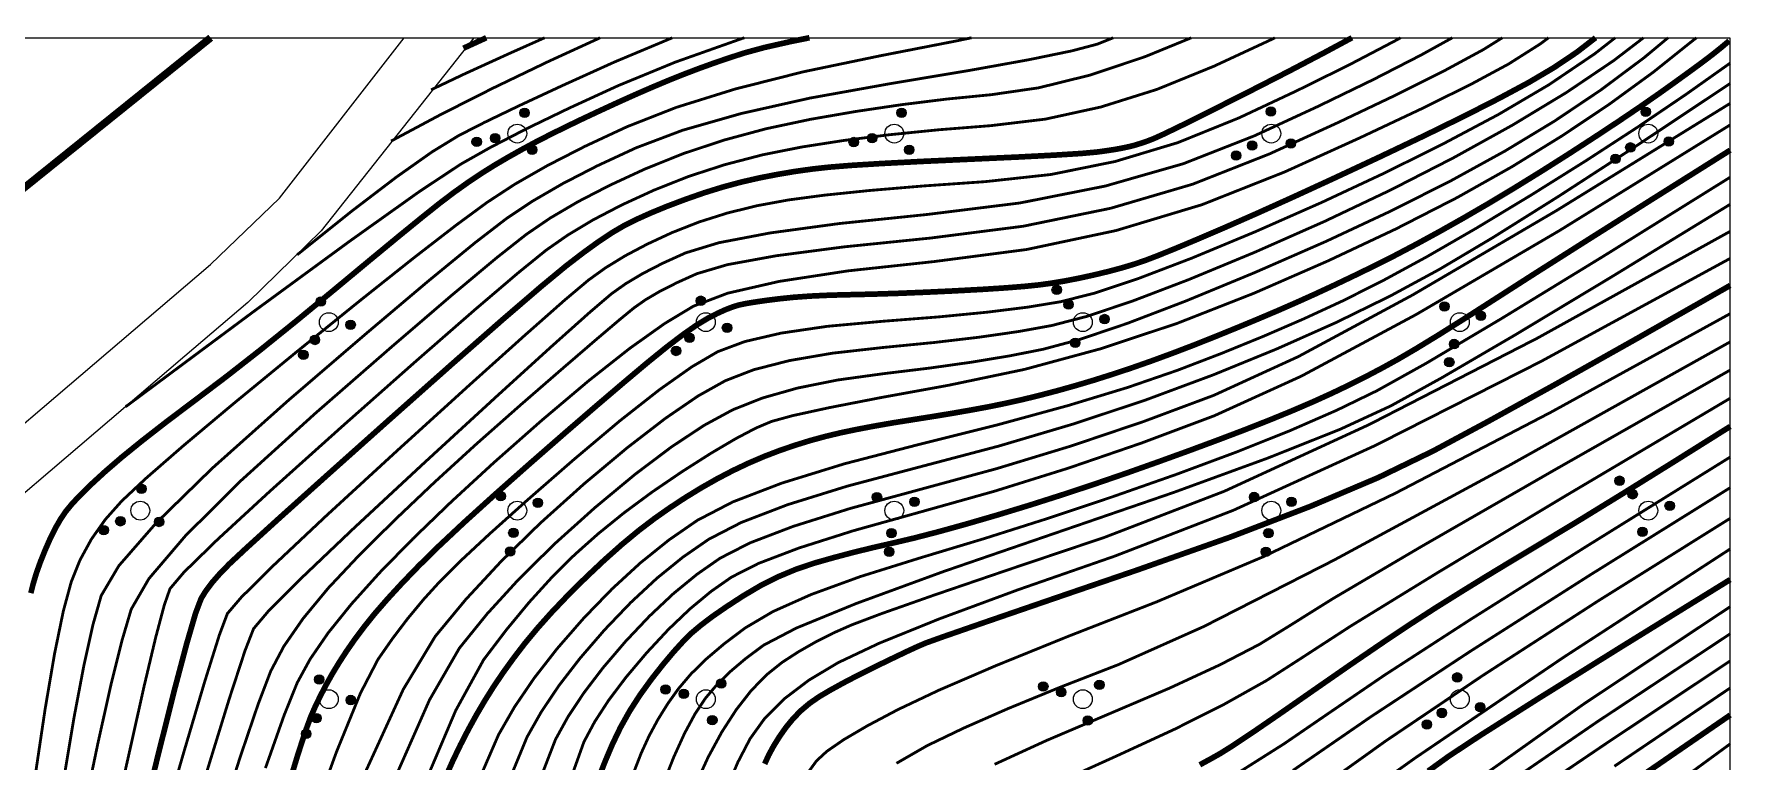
# Model space of a CAD drawing. Extents: x 396500 to 398250, y 1005980 to 1008200.
# Drawn here: x 398205.03 to 398250.1, y 1008180.82 to 1008200.1 of the extents above; entities that cross this region are included whole.
import ezdxf

# ---------------------------------------------------------------- set-up
doc = ezdxf.new("R2010")
doc.units = 0
doc.header["$LTSCALE"] = 0.5
doc.layers.get('0').update_dxf_attribs({"linetype": 'CONTINUOUS'})
doc.layers.add('ASSIST', color=7, linetype='CONTINUOUS', plot=False)
for name, color, linetype in [('DGX', 2, 'CONTINUOUS'), ('DLSS', 4, 'CONTINUOUS'), ('ZBTZ', 3, 'CONTINUOUS')]:
    doc.layers.add(name, color=color, linetype=linetype)
doc.layers.add('绘图层', color=6, linetype='CONTINUOUS', lineweight=5)
doc.linetypes.add('1161', pattern='A,0,[149,AAA.SHX,S=0.15,R=0,X=0,Y=0],-1.6', length=1.6)

# ---------------------------------------------------------------- blocks, each defined once
blk = doc.blocks.new('*U110')
at = {"linetype": 'Continuous'}
for points in [[(-0.25, 2.2), (-0.238, 2.123), (-0.238, 2.277)], [(-0.238, 2.277), (-0.202, 2.053), (-0.202, 2.347)], [(-0.202, 2.053), (-0.238, 2.277), (-0.238, 2.123)], [(-0.202, 2.347), (-0.147, 1.998), (-0.147, 2.402)], [(-0.147, 1.998), (-0.202, 2.347), (-0.202, 2.053)], [(-0.147, 2.402), (-0.077, 1.962), (-0.077, 2.438)], [(-0.077, 1.962), (-0.147, 2.402), (-0.147, 1.998)], [(-0.077, 2.438), (0, 1.95), (0, 2.45)], [(0, 1.95), (-0.077, 2.438), (-0.077, 1.962)], [(0, 2.45), (0.077, 1.962), (0.077, 2.438)], [(0.077, 1.962), (0, 2.45), (0, 1.95)], [(0.077, 2.438), (0.147, 1.998), (0.147, 2.402)], [(0.147, 1.998), (0.077, 2.438), (0.077, 1.962)], [(0.147, 2.402), (0.202, 2.053), (0.202, 2.347)], [(0.202, 2.053), (0.147, 2.402), (0.147, 1.998)], [(0.202, 2.347), (0.238, 2.123), (0.238, 2.277)], [(0.238, 2.123), (0.202, 2.347), (0.202, 2.053)], [(0.25, 2.2), (0.238, 2.277), (0.238, 2.123)]]:
    blk.add_solid(points, dxfattribs=at)
blk = doc.blocks.new('*U109')
at = {"linetype": 'Continuous'}
for points in [[(-0.25, 1.2), (-0.238, 1.123), (-0.238, 1.277)], [(-0.238, 1.277), (-0.202, 1.053), (-0.202, 1.347)], [(-0.202, 1.053), (-0.238, 1.277), (-0.238, 1.123)], [(-0.202, 1.347), (-0.147, 0.998), (-0.147, 1.402)], [(-0.147, 0.998), (-0.202, 1.347), (-0.202, 1.053)], [(-0.147, 1.402), (-0.077, 0.962), (-0.077, 1.438)], [(-0.077, 0.962), (-0.147, 1.402), (-0.147, 0.998)], [(-0.077, 1.438), (0, 0.95), (0, 1.45)], [(0, 0.95), (-0.077, 1.438), (-0.077, 0.962)], [(0, 1.45), (0.077, 0.962), (0.077, 1.438)], [(0.077, 0.962), (0, 1.45), (0, 0.95)], [(0.077, 1.438), (0.147, 0.998), (0.147, 1.402)], [(0.147, 0.998), (0.077, 1.438), (0.077, 0.962)], [(0.147, 1.402), (0.202, 1.053), (0.202, 1.347)], [(0.202, 1.053), (0.147, 1.402), (0.147, 0.998)], [(0.202, 1.347), (0.238, 1.123), (0.238, 1.277)], [(0.238, 1.123), (0.202, 1.347), (0.202, 1.053)], [(0.25, 1.2), (0.238, 1.277), (0.238, 1.123)]]:
    blk.add_solid(points, dxfattribs=at)
blk = doc.blocks.new('*U108')
at = {"linetype": 'Continuous'}
for points in [[(-1.25, -0.6), (-1.238, -0.677), (-1.238, -0.523)], [(-1.238, -0.523), (-1.202, -0.747), (-1.202, -0.453)], [(-1.202, -0.747), (-1.238, -0.523), (-1.238, -0.677)], [(-1.202, -0.453), (-1.147, -0.802), (-1.147, -0.398)], [(-1.147, -0.802), (-1.202, -0.453), (-1.202, -0.747)], [(-1.147, -0.398), (-1.077, -0.838), (-1.077, -0.362)], [(-1.077, -0.838), (-1.147, -0.398), (-1.147, -0.802)], [(-1.077, -0.362), (-1, -0.85), (-1, -0.35)], [(-1, -0.85), (-1.077, -0.362), (-1.077, -0.838)], [(-1, -0.35), (-0.923, -0.838), (-0.923, -0.362)], [(-0.923, -0.838), (-1, -0.35), (-1, -0.85)], [(-0.923, -0.362), (-0.853, -0.802), (-0.853, -0.398)], [(-0.853, -0.802), (-0.923, -0.362), (-0.923, -0.838)], [(-0.853, -0.398), (-0.798, -0.747), (-0.798, -0.453)], [(-0.798, -0.747), (-0.853, -0.398), (-0.853, -0.802)], [(-0.798, -0.453), (-0.762, -0.677), (-0.762, -0.523)], [(-0.762, -0.677), (-0.798, -0.453), (-0.798, -0.747)], [(-0.75, -0.6), (-0.762, -0.523), (-0.762, -0.677)]]:
    blk.add_solid(points, dxfattribs=at)
blk = doc.blocks.new('*U107')
at = {"linetype": 'Continuous'}
for points in [[(0.75, -0.6), (0.762, -0.677), (0.762, -0.523)], [(0.762, -0.523), (0.798, -0.747), (0.798, -0.453)], [(0.798, -0.747), (0.762, -0.523), (0.762, -0.677)], [(0.798, -0.453), (0.853, -0.802), (0.853, -0.398)], [(0.853, -0.802), (0.798, -0.453), (0.798, -0.747)], [(0.853, -0.398), (0.923, -0.838), (0.923, -0.362)], [(0.923, -0.838), (0.853, -0.398), (0.853, -0.802)], [(0.923, -0.362), (1, -0.85), (1, -0.35)], [(1, -0.85), (0.923, -0.362), (0.923, -0.838)], [(1, -0.35), (1.077, -0.838), (1.077, -0.362)], [(1.077, -0.838), (1, -0.35), (1, -0.85)], [(1.077, -0.362), (1.147, -0.802), (1.147, -0.398)], [(1.147, -0.802), (1.077, -0.362), (1.077, -0.838)], [(1.147, -0.398), (1.202, -0.747), (1.202, -0.453)], [(1.202, -0.747), (1.147, -0.398), (1.147, -0.802)], [(1.202, -0.453), (1.238, -0.677), (1.238, -0.523)], [(1.238, -0.677), (1.202, -0.453), (1.202, -0.747)], [(1.25, -0.6), (1.238, -0.523), (1.238, -0.677)]]:
    blk.add_solid(points, dxfattribs=at)
blk = doc.blocks.new('gc160')
for centre, radius in [((0, 2.2), 0.25), ((0, 1.2), 0.25), ((0, 0), 0.5), ((-1, -0.6), 0.25), ((1, -0.6), 0.25)]:
    blk.add_circle(centre, radius)
at = {"linetype": 'Continuous'}
for name in ['*U110', '*U109', '*U108', '*U107']:
    blk.add_blockref(name, (0, 0), dxfattribs=at)

msp = doc.modelspace()

# ---------------------------------------------------------------- linework, layer by layer
at = {"layer": 'ASSIST', "linetype": '1161', "flags": 128}
msp.add_lwpolyline([(398216.705, 1008200), (398212.651, 1008194.876), (398210.704, 1008192.98), (398209.04, 1008191.557), (398201.097, 1008184.784), (398196.587, 1008181.774), (398194.58, 1008180.802), (398187.978, 1008178.623), (398186.739, 1008177.766), (398185.526, 1008176.671), (398181.653, 1008171.569), (398180.152, 1008168.906), (398177.324, 1008166.139), (398171.417, 1008161.679), (398168.251, 1008159.176), (398160.484, 1008152.8), (398158.629, 1008151.278), (398156.078, 1008149.446), (398153.304, 1008147.532), (398151.027, 1008146.028), (398150.022, 1008145.363), (398148.582, 1008144.135), (398145.728, 1008141.519), (398144.449, 1008140.05), (398143.396, 1008138.776), (398141.09, 1008135.585), (398139.553, 1008132.764), (398138.57, 1008130.702), (398138.009, 1008129.245), (398137.855, 1008128.442), (398138.261, 1008126.37), (398139.118, 1008123.8), (398140.316, 1008122.571), (398141.629, 1008121.756), (398142.617, 1008121.535), (398144.433, 1008123.008), (398145.863, 1008118.405), (398146.667, 1008115.815), (398148.684, 1008109.323), (398148.059, 1008104.783), (398154.146, 1008101.865), (398156.766, 1008099.342), (398158.798, 1008097.643), (398160.232, 1008096.445), (398161.211, 1008095.627), (398162.435, 1008094.543), (398164.062, 1008093.083), (398172.744, 1008090.495), (398186.538, 1008086.219), (398189.009, 1008089.427), (398197.806, 1008091.264), (398207.339, 1008087.566), (398208.075, 1008081.941), (398214.2, 1008078.443), (398215.429, 1008076.239), (398216.871, 1008076.723), (398218.266, 1008077.861), (398219.14, 1008075.643), (398217.745, 1008074.505), (398216.629, 1008074.088), (398220.412, 1008067.307), (398222.536, 1008062.541), (398224.211, 1008058.784), (398226.599, 1008056.4), (398227.914, 1008055.087), (398228.297, 1008054.705), (398229.691, 1008053.313), (398230.39, 1008052.616), (398231.171, 1008051.836), (398236.561, 1008046.456), (398241.976, 1008042.394), (398244.633, 1008040.525), (398247.818, 1008038.295), (398249.935, 1008037.459), (398250, 1008039.876)], dxfattribs=at)
at = {"layer": 'DGX', "color": 3, "linetype": 'Continuous', "lineweight": -2, "const_width": 0.15, "flags": 128}
for points, elevation in [([(398204.951, 1008185.271), (398205.015, 1008185.527), (398205.099, 1008185.804), (398205.205, 1008186.102), (398205.333, 1008186.42), (398205.47, 1008186.73), (398205.607, 1008187.004), (398205.744, 1008187.241), (398205.88, 1008187.44), (398206.046, 1008187.642), (398206.275, 1008187.885), (398206.566, 1008188.169), (398206.919, 1008188.493), (398207.356, 1008188.87), (398207.9, 1008189.311), (398208.55, 1008189.817), (398209.307, 1008190.387), (398210.146, 1008191.022), (398211.042, 1008191.723), (398211.995, 1008192.491), (398213.006, 1008193.324), (398213.962, 1008194.118), (398214.749, 1008194.767), (398215.367, 1008195.27), (398215.817, 1008195.628), (398216.182, 1008195.904), (398216.545, 1008196.162), (398216.904, 1008196.403), (398217.262, 1008196.627), (398217.622, 1008196.838), (398217.991, 1008197.045), (398218.367, 1008197.247), (398218.75, 1008197.443), (398219.15, 1008197.64), (398219.575, 1008197.845), (398220.025, 1008198.056), (398220.499, 1008198.275), (398220.975, 1008198.489), (398221.43, 1008198.687), (398221.864, 1008198.869), (398222.276, 1008199.034), (398222.679, 1008199.187), (398223.083, 1008199.333), (398223.488, 1008199.471), (398223.895, 1008199.602), (398224.403, 1008199.74), (398225.113, 1008199.901), (398225.604, 1008200)], 30), ([(398239.995, 1008200), (398239.264, 1008199.607), (398238.298, 1008199.1), (398237.252, 1008198.565), (398236.28, 1008198.075), (398235.537, 1008197.704), (398235.023, 1008197.455), (398234.737, 1008197.325), (398234.567, 1008197.259), (398234.4, 1008197.202), (398234.237, 1008197.152), (398234.076, 1008197.111), (398233.903, 1008197.074), (398233.704, 1008197.038), (398233.479, 1008197.003), (398233.227, 1008196.969), (398232.818, 1008196.932), (398232.121, 1008196.888), (398231.137, 1008196.837), (398229.865, 1008196.779), (398228.569, 1008196.72), (398227.516, 1008196.665), (398226.704, 1008196.615), (398226.134, 1008196.569), (398225.681, 1008196.519), (398225.221, 1008196.455), (398224.754, 1008196.376), (398224.28, 1008196.284), (398223.799, 1008196.174), (398223.309, 1008196.042), (398222.811, 1008195.888), (398222.305, 1008195.711), (398221.821, 1008195.528), (398221.393, 1008195.352), (398221.019, 1008195.184), (398220.699, 1008195.024), (398220.383, 1008194.84), (398220.018, 1008194.598), (398219.604, 1008194.299), (398219.142, 1008193.944), (398218.485, 1008193.401), (398217.485, 1008192.542), (398216.143, 1008191.365), (398214.459, 1008189.871), (398212.802, 1008188.392), (398211.543, 1008187.262), (398210.681, 1008186.479), (398210.216, 1008186.045), (398209.97, 1008185.793), (398209.763, 1008185.557), (398209.596, 1008185.335), (398209.469, 1008185.13), (398209.319, 1008184.732), (398209.086, 1008183.933), (398208.768, 1008182.734), (398208.366, 1008181.135), (398207.953, 1008179.474)], 32.5), ([(398211.753, 1008180.067), (398212.024, 1008180.957), (398212.232, 1008181.6), (398212.377, 1008181.995), (398212.498, 1008182.269), (398212.634, 1008182.55), (398212.783, 1008182.838), (398212.947, 1008183.131), (398213.129, 1008183.431), (398213.33, 1008183.74), (398213.551, 1008184.056), (398213.793, 1008184.379), (398214.072, 1008184.726), (398214.406, 1008185.11), (398214.795, 1008185.533), (398215.24, 1008185.994), (398215.779, 1008186.523), (398216.449, 1008187.151), (398217.252, 1008187.878), (398218.186, 1008188.705), (398219.13, 1008189.529), (398219.963, 1008190.248), (398220.685, 1008190.863), (398221.294, 1008191.375), (398221.811, 1008191.794), (398222.255, 1008192.132), (398222.624, 1008192.39), (398222.92, 1008192.567), (398223.165, 1008192.692), (398223.383, 1008192.791), (398223.573, 1008192.864), (398223.735, 1008192.913), (398223.912, 1008192.95), (398224.146, 1008192.989), (398224.438, 1008193.032), (398224.787, 1008193.076), (398225.189, 1008193.118), (398225.641, 1008193.15), (398226.142, 1008193.173), (398226.692, 1008193.187), (398227.296, 1008193.201), (398227.956, 1008193.222), (398228.672, 1008193.251), (398229.445, 1008193.287), (398230.187, 1008193.327), (398230.809, 1008193.367), (398231.31, 1008193.407), (398231.692, 1008193.446), (398232.025, 1008193.491), (398232.378, 1008193.55), (398232.753, 1008193.623), (398233.148, 1008193.709), (398233.538, 1008193.803), (398233.897, 1008193.899), (398234.226, 1008193.998), (398234.523, 1008194.099), (398234.867, 1008194.231), (398235.335, 1008194.421), (398235.927, 1008194.67), (398236.643, 1008194.977), (398237.482, 1008195.346), (398238.444, 1008195.78), (398239.529, 1008196.279), (398240.735, 1008196.842), (398241.933, 1008197.412), (398242.99, 1008197.931), (398243.905, 1008198.397), (398244.68, 1008198.812), (398245.352, 1008199.208), (398245.963, 1008199.619), (398246.456, 1008200)], 35), ([(398250, 1008199.918), (398249.807, 1008199.755), (398249.559, 1008199.556), (398249.295, 1008199.355), (398248.971, 1008199.117), (398248.588, 1008198.84), (398248.146, 1008198.524), (398247.642, 1008198.173), (398247.073, 1008197.788), (398246.44, 1008197.37), (398245.742, 1008196.917), (398245.021, 1008196.46), (398244.317, 1008196.025), (398243.63, 1008195.612), (398242.96, 1008195.223), (398242.313, 1008194.858), (398241.696, 1008194.522), (398241.107, 1008194.212), (398240.548, 1008193.931), (398240.011, 1008193.67), (398239.493, 1008193.424), (398238.992, 1008193.192), (398238.509, 1008192.975), (398238.02, 1008192.761), (398237.499, 1008192.54), (398236.947, 1008192.311), (398236.365, 1008192.074), (398235.778, 1008191.841), (398235.214, 1008191.626), (398234.672, 1008191.427), (398234.153, 1008191.245), (398233.648, 1008191.077), (398233.151, 1008190.92), (398232.66, 1008190.774), (398232.177, 1008190.639), (398231.704, 1008190.515), (398231.245, 1008190.403), (398230.8, 1008190.304), (398230.369, 1008190.216), (398229.927, 1008190.134), (398229.449, 1008190.05), (398228.935, 1008189.965), (398228.385, 1008189.878), (398227.837, 1008189.791), (398227.332, 1008189.703), (398226.867, 1008189.615), (398226.444, 1008189.527), (398226.041, 1008189.431), (398225.635, 1008189.321), (398225.227, 1008189.195), (398224.817, 1008189.055), (398224.404, 1008188.897), (398223.989, 1008188.719), (398223.572, 1008188.521), (398223.153, 1008188.302), (398222.734, 1008188.064), (398222.317, 1008187.809), (398221.903, 1008187.537), (398221.491, 1008187.248), (398221.07, 1008186.927), (398220.625, 1008186.559), (398220.158, 1008186.143), (398219.668, 1008185.681), (398219.191, 1008185.208), (398218.764, 1008184.76), (398218.387, 1008184.338), (398218.058, 1008183.942), (398217.764, 1008183.559), (398217.489, 1008183.179), (398217.233, 1008182.802), (398216.997, 1008182.427), (398216.773, 1008182.047), (398216.557, 1008181.655), (398216.349, 1008181.251), (398216.149, 1008180.835), (398215.953, 1008180.397)], 37.5), ([(398216.425, 1008199.722), (398217.033, 1008200)], 27.5)]:
    msp.add_lwpolyline(points, dxfattribs=dict(at, elevation=elevation))
at = {"layer": 'DGX', "linetype": 'Continuous', "const_width": 0.075, "flags": 128}
for points, elevation in [([(398229.905, 1008200), (398229.482, 1008199.912), (398227.507, 1008199.527), (398225.444, 1008199.098), (398223.633, 1008198.64), (398222.074, 1008198.154), (398220.766, 1008197.641), (398219.648, 1008197.12), (398218.656, 1008196.612), (398217.791, 1008196.117), (398217.053, 1008195.634), (398216.231, 1008195.029), (398215.115, 1008194.167), (398213.705, 1008193.047), (398212.001, 1008191.67), (398210.323, 1008190.293), (398208.99, 1008189.175), (398208.003, 1008188.315), (398207.361, 1008187.713), (398206.926, 1008187.224), (398206.558, 1008186.703), (398206.256, 1008186.151), (398206.022, 1008185.567), (398205.812, 1008184.792), (398205.581, 1008183.669), (398205.33, 1008182.197), (398205.059, 1008180.376)], 30.5), ([(398233.665, 1008200), (398233.238, 1008199.83), (398232.564, 1008199.652), (398231.427, 1008199.418), (398229.828, 1008199.13), (398227.765, 1008198.786), (398225.623, 1008198.401), (398223.782, 1008197.988), (398222.242, 1008197.548), (398221.005, 1008197.081), (398219.975, 1008196.603), (398219.061, 1008196.132), (398218.261, 1008195.668), (398217.575, 1008195.211), (398216.742, 1008194.57), (398215.498, 1008193.551), (398213.844, 1008192.154), (398211.779, 1008190.381), (398209.766, 1008188.586), (398208.269, 1008187.125), (398207.286, 1008185.998), (398206.818, 1008185.206), (398206.598, 1008184.431), (398206.359, 1008183.357), (398206.099, 1008181.985), (398205.82, 1008180.314)], 31), ([(398235.734, 1008200), (398234.504, 1008199.497), (398233.038, 1008199.007), (398231.681, 1008198.672), (398230.433, 1008198.491), (398229.237, 1008198.373), (398228.039, 1008198.224), (398226.839, 1008198.046), (398225.636, 1008197.838), (398224.458, 1008197.588), (398223.334, 1008197.285), (398222.262, 1008196.929), (398221.243, 1008196.52), (398220.303, 1008196.085), (398219.465, 1008195.652), (398218.73, 1008195.22), (398218.098, 1008194.789), (398217.312, 1008194.169), (398216.116, 1008193.171), (398214.511, 1008191.794), (398212.495, 1008190.038), (398210.524, 1008188.254), (398209.054, 1008186.794), (398208.084, 1008185.657), (398207.614, 1008184.845), (398207.37, 1008184.018), (398207.076, 1008182.84), (398206.734, 1008181.309), (398206.342, 1008179.427)], 31.5), ([(398237.952, 1008200), (398237.8, 1008199.926), (398236.335, 1008199.246), (398234.823, 1008198.631), (398233.332, 1008198.163), (398231.862, 1008197.842), (398230.414, 1008197.669), (398229.023, 1008197.559), (398227.725, 1008197.428), (398226.52, 1008197.277), (398225.408, 1008197.104), (398224.363, 1008196.896), (398223.361, 1008196.635), (398222.4, 1008196.323), (398221.482, 1008195.959), (398220.63, 1008195.568), (398219.869, 1008195.172), (398219.199, 1008194.771), (398218.62, 1008194.367), (398217.882, 1008193.769), (398216.734, 1008192.791), (398215.177, 1008191.433), (398213.211, 1008189.694), (398211.297, 1008187.978), (398209.898, 1008186.689), (398209.012, 1008185.825), (398208.642, 1008185.388), (398208.49, 1008184.952), (398208.261, 1008184.09), (398207.956, 1008182.804), (398207.574, 1008181.094), (398207.166, 1008179.284)], 32), ([(398223.878, 1008200), (398223.832, 1008199.986), (398222.048, 1008199.354), (398220.533, 1008198.731), (398219.236, 1008198.136), (398218.107, 1008197.591), (398217.148, 1008197.095), (398216.356, 1008196.648), (398215.27, 1008195.93), (398213.427, 1008194.618), (398210.825, 1008192.713), (398207.466, 1008190.215)], 29.5), ([(398208.231, 1008178.352), (398208.987, 1008180.979), (398209.561, 1008182.918), (398209.954, 1008184.168), (398210.165, 1008184.73), (398210.536, 1008185.163), (398211.409, 1008186.026), (398212.784, 1008187.32), (398214.662, 1008189.044), (398216.575, 1008190.781), (398218.061, 1008192.115), (398219.117, 1008193.047), (398219.745, 1008193.575), (398220.194, 1008193.898), (398220.713, 1008194.216), (398221.301, 1008194.527), (398221.96, 1008194.833), (398222.673, 1008195.113), (398223.425, 1008195.351), (398224.214, 1008195.546), (398225.042, 1008195.698), (398226.003, 1008195.826), (398227.194, 1008195.949), (398228.615, 1008196.069), (398230.266, 1008196.184), (398232.011, 1008196.374), (398233.714, 1008196.719), (398235.376, 1008197.219), (398236.996, 1008197.874), (398238.526, 1008198.592), (398239.917, 1008199.279), (398241.169, 1008199.935), (398241.285, 1008200)], 33), ([(398209.61, 1008180.509), (398210.216, 1008182.474), (398210.633, 1008183.748), (398210.86, 1008184.33), (398211.244, 1008184.784), (398212.127, 1008185.669), (398213.512, 1008186.987), (398215.396, 1008188.736), (398217.307, 1008190.49), (398218.769, 1008191.819), (398219.783, 1008192.724), (398220.348, 1008193.206), (398220.727, 1008193.476), (398221.182, 1008193.747), (398221.712, 1008194.02), (398222.319, 1008194.295), (398223.203, 1008194.565), (398224.564, 1008194.824), (398226.405, 1008195.074), (398228.723, 1008195.313), (398231.183, 1008195.618), (398233.45, 1008196.067), (398235.522, 1008196.66), (398237.401, 1008197.397), (398239.079, 1008198.173), (398240.553, 1008198.887), (398241.82, 1008199.537), (398242.658, 1008200)], 33.5), ([(398209.901, 1008179.037), (398210.508, 1008180.936), (398210.98, 1008182.325), (398211.314, 1008183.202), (398211.662, 1008183.861), (398212.171, 1008184.596), (398212.842, 1008185.407), (398213.676, 1008186.293), (398214.629, 1008187.235), (398215.66, 1008188.213), (398216.77, 1008189.227), (398217.959, 1008190.277), (398219.066, 1008191.238), (398219.934, 1008191.985), (398220.562, 1008192.518), (398220.951, 1008192.837), (398221.256, 1008193.052), (398221.636, 1008193.275), (398222.09, 1008193.505), (398222.618, 1008193.743), (398223.429, 1008193.983), (398224.732, 1008194.22), (398226.527, 1008194.455), (398228.814, 1008194.688), (398231.275, 1008195.002), (398233.594, 1008195.478), (398235.771, 1008196.117), (398237.806, 1008196.919), (398239.633, 1008197.755), (398241.188, 1008198.495), (398242.471, 1008199.139), (398243.481, 1008199.686), (398243.983, 1008200)], 34), ([(398211.174, 1008180.632), (398211.669, 1008182.032), (398212.017, 1008182.895), (398212.361, 1008183.524), (398212.84, 1008184.22), (398213.456, 1008184.984), (398214.206, 1008185.816), (398215.089, 1008186.717), (398216.1, 1008187.691), (398217.237, 1008188.736), (398218.503, 1008189.853), (398219.752, 1008190.907), (398220.838, 1008191.763), (398221.763, 1008192.421), (398222.526, 1008192.881), (398223.436, 1008193.226), (398224.803, 1008193.539), (398226.625, 1008193.818), (398228.904, 1008194.064), (398231.366, 1008194.385), (398233.738, 1008194.888), (398236.019, 1008195.574), (398238.211, 1008196.442), (398240.191, 1008197.34), (398241.841, 1008198.117), (398243.161, 1008198.771), (398244.15, 1008199.304), (398244.988, 1008199.835), (398245.21, 1008200)], 34.5), ([(398221.968, 1008200), (398220.433, 1008199.357), (398219.06, 1008198.736), (398217.914, 1008198.203), (398216.994, 1008197.76), (398216.301, 1008197.406), (398215.598, 1008196.976), (398214.649, 1008196.306), (398213.454, 1008195.395), (398212.014, 1008194.243)], 29), ([(398246.978, 1008200), (398246.437, 1008199.577), (398245.22, 1008198.754), (398243.878, 1008197.964), (398242.421, 1008197.19), (398240.861, 1008196.414), (398239.198, 1008195.636), (398237.431, 1008194.856), (398235.745, 1008194.155), (398234.322, 1008193.612), (398233.163, 1008193.227), (398232.269, 1008193), (398231.401, 1008192.857), (398230.325, 1008192.723), (398229.041, 1008192.598), (398227.548, 1008192.481), (398226.076, 1008192.347), (398224.856, 1008192.168), (398223.888, 1008191.943), (398223.172, 1008191.675), (398222.489, 1008191.276), (398221.622, 1008190.664), (398220.571, 1008189.838), (398219.336, 1008188.798), (398218.119, 1008187.737), (398217.125, 1008186.847), (398216.353, 1008186.129), (398215.804, 1008185.583), (398215.372, 1008185.108), (398214.954, 1008184.605), (398214.55, 1008184.074), (398214.159, 1008183.514), (398213.693, 1008182.615), (398213.06, 1008181.065), (398212.26, 1008178.865)], 35.5), ([(398247.729, 1008200), (398246.94, 1008199.396), (398245.682, 1008198.547), (398244.249, 1008197.681), (398242.683, 1008196.814), (398241.022, 1008195.963), (398239.268, 1008195.13), (398237.42, 1008194.313), (398235.662, 1008193.585), (398234.178, 1008193.019), (398232.969, 1008192.613), (398232.034, 1008192.369), (398231.155, 1008192.21), (398230.116, 1008192.06), (398228.916, 1008191.919), (398227.556, 1008191.786), (398226.214, 1008191.635), (398225.069, 1008191.438), (398224.122, 1008191.195), (398223.373, 1008190.905), (398222.65, 1008190.5), (398221.785, 1008189.908), (398220.776, 1008189.131), (398219.624, 1008188.168), (398218.46, 1008187.123), (398217.414, 1008186.101), (398216.487, 1008185.102), (398215.678, 1008184.125), (398214.83, 1008182.719), (398213.782, 1008180.432)], 36), ([(398248.379, 1008200), (398247.742, 1008199.47), (398246.594, 1008198.613), (398245.365, 1008197.788), (398244.054, 1008196.996), (398242.626, 1008196.211), (398241.042, 1008195.412), (398239.303, 1008194.598), (398237.409, 1008193.77), (398235.579, 1008193.015), (398234.034, 1008192.425), (398232.774, 1008191.999), (398231.798, 1008191.738), (398230.909, 1008191.563), (398229.907, 1008191.397), (398228.792, 1008191.24), (398227.564, 1008191.091), (398226.352, 1008190.924), (398225.283, 1008190.709), (398224.357, 1008190.446), (398223.574, 1008190.136), (398222.812, 1008189.723), (398221.948, 1008189.152), (398220.981, 1008188.424), (398219.912, 1008187.537), (398218.848, 1008186.581), (398217.895, 1008185.641), (398217.052, 1008184.719), (398216.32, 1008183.815), (398215.526, 1008182.44), (398214.496, 1008180.106)], 36.5), ([(398220.053, 1008200), (398218.676, 1008199.369), (398217.206, 1008198.662), (398215.816, 1008197.959), (398214.507, 1008197.26)], 28.5), ([(398249.133, 1008200), (398249.06, 1008199.944), (398247.978, 1008199.08), (398246.814, 1008198.232), (398245.567, 1008197.398), (398244.237, 1008196.578), (398242.782, 1008195.76), (398241.156, 1008194.928), (398239.362, 1008194.084), (398237.398, 1008193.226), (398235.356, 1008192.425), (398233.327, 1008191.752), (398231.312, 1008191.206), (398229.309, 1008190.787), (398227.518, 1008190.461), (398226.137, 1008190.192), (398225.164, 1008189.98), (398224.601, 1008189.826), (398224.183, 1008189.649), (398223.649, 1008189.368), (398222.997, 1008188.984), (398222.228, 1008188.495), (398221.429, 1008187.951), (398220.687, 1008187.402), (398220.001, 1008186.847), (398219.371, 1008186.286), (398218.77, 1008185.689), (398218.168, 1008185.027), (398217.565, 1008184.298), (398216.962, 1008183.505), (398216.222, 1008182.161), (398215.21, 1008179.781)], 37), ([(398215.566, 1008198.619), (398216.457, 1008199.042), (398217.653, 1008199.587), (398218.58, 1008200)], 28)]:
    msp.add_lwpolyline(points, dxfattribs=dict(at, elevation=elevation))
for points in [[(398216.911, 1008180.487), (398217.358, 1008181.518), (398217.783, 1008182.256), (398218.301, 1008183.016), (398218.912, 1008183.8), (398219.616, 1008184.607), (398220.368, 1008185.383), (398221.121, 1008186.074), (398221.876, 1008186.681), (398222.633, 1008187.204), (398223.572, 1008187.691), (398224.873, 1008188.19), (398226.536, 1008188.703), (398228.561, 1008189.228), (398230.641, 1008189.748), (398232.468, 1008190.247), (398234.041, 1008190.725), (398235.362, 1008191.18), (398236.531, 1008191.628), (398237.65, 1008192.084), (398238.717, 1008192.546), (398239.735, 1008193.016), (398240.792, 1008193.546), (398241.979, 1008194.191), (398243.296, 1008194.951), (398244.743, 1008195.825), (398246.207, 1008196.742), (398247.576, 1008197.632), (398248.849, 1008198.494), (398250.027, 1008199.328)], [(398217.71, 1008180.476), (398218.113, 1008181.455), (398218.492, 1008182.124), (398218.961, 1008182.822), (398219.521, 1008183.547), (398220.172, 1008184.3), (398220.867, 1008185.025), (398221.559, 1008185.667), (398222.248, 1008186.226), (398222.934, 1008186.701), (398223.799, 1008187.147), (398225.024, 1008187.617), (398226.611, 1008188.11), (398228.557, 1008188.626), (398230.638, 1008189.175), (398232.626, 1008189.764), (398234.52, 1008190.393), (398236.321, 1008191.062), (398238.012, 1008191.753), (398239.573, 1008192.448), (398241.004, 1008193.148), (398242.306, 1008193.853), (398243.717, 1008194.691), (398245.474, 1008195.793), (398247.577, 1008197.158), (398250.027, 1008198.788)], [(398218.51, 1008180.465), (398218.868, 1008181.391), (398219.2, 1008181.993), (398219.621, 1008182.627), (398220.13, 1008183.294), (398220.728, 1008183.993), (398221.366, 1008184.667), (398221.997, 1008185.26), (398222.62, 1008185.77), (398223.235, 1008186.199), (398224.026, 1008186.604), (398225.176, 1008187.043), (398226.685, 1008187.517), (398228.554, 1008188.025), (398230.576, 1008188.575), (398232.546, 1008189.174), (398234.466, 1008189.822), (398236.334, 1008190.519), (398238.571, 1008191.544), (398241.599, 1008193.176), (398245.418, 1008195.415), (398250.027, 1008198.26)], [(398219.31, 1008180.454), (398219.622, 1008181.327), (398219.908, 1008181.861), (398220.28, 1008182.433), (398220.739, 1008183.041), (398221.284, 1008183.686), (398221.865, 1008184.31), (398222.435, 1008184.853), (398222.992, 1008185.315), (398223.536, 1008185.696), (398224.253, 1008186.06), (398225.328, 1008186.469), (398226.76, 1008186.924), (398228.55, 1008187.424), (398230.514, 1008187.975), (398232.468, 1008188.585), (398234.412, 1008189.252), (398236.346, 1008189.977), (398238.648, 1008191.024), (398241.695, 1008192.659), (398245.489, 1008194.88), (398250.027, 1008197.689)], [(398220.927, 1008180.476), (398221.14, 1008181.025), (398221.351, 1008181.485), (398221.587, 1008181.923), (398221.846, 1008182.34), (398222.128, 1008182.735), (398222.459, 1008183.125), (398222.866, 1008183.524), (398223.347, 1008183.932), (398223.902, 1008184.35), (398224.636, 1008184.783), (398225.652, 1008185.236), (398226.949, 1008185.709), (398228.527, 1008186.202), (398230.243, 1008186.719), (398231.951, 1008187.261), (398233.652, 1008187.83), (398235.345, 1008188.424), (398236.943, 1008189.018), (398238.36, 1008189.584), (398239.596, 1008190.124), (398240.651, 1008190.636), (398241.959, 1008191.364), (398243.958, 1008192.551), (398246.648, 1008194.196), (398250.027, 1008196.301)], [(398221.713, 1008180.186), (398222.006, 1008180.925), (398222.292, 1008181.554), (398222.57, 1008182.071), (398222.84, 1008182.477), (398223.136, 1008182.828), (398223.494, 1008183.182), (398223.912, 1008183.536), (398224.391, 1008183.893), (398225.26, 1008184.347), (398226.846, 1008184.997), (398229.151, 1008185.841), (398232.174, 1008186.88), (398235.263, 1008187.941), (398237.768, 1008188.855), (398239.689, 1008189.62), (398241.025, 1008190.237), (398242.37, 1008190.979), (398244.319, 1008192.117), (398246.871, 1008193.652), (398250.027, 1008195.583)], [(398222.59, 1008180.208), (398222.919, 1008180.924), (398223.278, 1008181.585), (398223.66, 1008182.176), (398224.054, 1008182.681), (398224.461, 1008183.101), (398224.88, 1008183.436), (398225.314, 1008183.717), (398225.767, 1008183.976), (398226.237, 1008184.214), (398226.724, 1008184.429), (398227.516, 1008184.728), (398228.898, 1008185.215), (398230.871, 1008185.889), (398233.434, 1008186.752), (398236.615, 1008187.976), (398240.441, 1008189.737), (398244.912, 1008192.033), (398250.027, 1008194.866)], [(398223.382, 1008180.024), (398223.705, 1008180.787), (398224.031, 1008181.413), (398224.422, 1008181.956), (398224.942, 1008182.473), (398225.59, 1008182.964), (398226.367, 1008183.429), (398227.457, 1008183.944), (398229.044, 1008184.587), (398231.127, 1008185.357), (398233.708, 1008186.255), (398236.849, 1008187.469), (398240.617, 1008189.189), (398245.009, 1008191.416), (398250.027, 1008194.148)], [(398225.603, 1008180.564), (398225.792, 1008180.824), (398226.065, 1008181.076), (398226.516, 1008181.387), (398227.145, 1008181.756), (398227.951, 1008182.183), (398229.05, 1008182.703), (398230.559, 1008183.352), (398232.478, 1008184.13), (398234.806, 1008185.037), (398237.657, 1008186.243), (398241.144, 1008187.92), (398245.267, 1008190.066), (398250.027, 1008192.683)], [(398227.913, 1008180.759), (398228.73, 1008181.229), (398229.703, 1008181.696), (398230.873, 1008182.21), (398232.239, 1008182.77), (398233.802, 1008183.377), (398236.062, 1008184.385), (398239.52, 1008186.148), (398244.175, 1008188.664), (398250.027, 1008191.935)], [(398230.515, 1008180.732), (398231.896, 1008181.365), (398233.535, 1008182.062), (398235.158, 1008182.753), (398236.491, 1008183.37), (398237.536, 1008183.911), (398238.293, 1008184.377), (398239.485, 1008185.123), (398241.838, 1008186.508), (398245.352, 1008188.529), (398250.028, 1008191.188)], [(398232.277, 1008180.286), (398233.777, 1008180.965), (398235.295, 1008181.665), (398236.612, 1008182.328), (398237.729, 1008182.954), (398238.645, 1008183.543), (398239.968, 1008184.402), (398242.306, 1008185.838), (398245.659, 1008187.851), (398250.028, 1008190.44)], [(398250.028, 1008188.88), (398246.179, 1008186.489), (398243.118, 1008184.559), (398240.847, 1008183.089), (398239.365, 1008182.078), (398238.197, 1008181.278), (398236.871, 1008180.44)], [(398250.028, 1008188.068), (398246.309, 1008185.751), (398243.136, 1008183.73), (398240.509, 1008182.002), (398238.428, 1008180.569)], [(398250.028, 1008187.255), (398246.52, 1008185.062), (398243.473, 1008183.093), (398240.889, 1008181.35), (398238.767, 1008179.832)], [(398250.028, 1008186.443), (398245.589, 1008183.557), (398241.657, 1008180.89), (398238.231, 1008178.439)], [(398250.028, 1008184.912), (398246.156, 1008182.34), (398242.594, 1008179.808)], [(398250.028, 1008184.194), (398246.506, 1008181.863), (398243.584, 1008179.858)], [(398250.028, 1008183.475), (398246.772, 1008181.308), (398244.236, 1008179.592)], [(398250.028, 1008182.757), (398246.957, 1008180.681)], [(398250.028, 1008181.274), (398246.227, 1008178.491), (398243.236, 1008176.24), (398241.055, 1008174.519), (398239.685, 1008173.33), (398238.765, 1008172.419), (398237.935, 1008171.536), (398237.195, 1008170.679), (398236.546, 1008169.849), (398235.936, 1008168.901), (398235.314, 1008167.693), (398234.68, 1008166.223), (398234.034, 1008164.491), (398233.354, 1008162.356), (398232.619, 1008159.675), (398231.829, 1008156.448), (398230.983, 1008152.674), (398230.248, 1008149.069), (398229.786, 1008146.351), (398229.598, 1008144.518), (398229.685, 1008143.571)]]:
    msp.add_lwpolyline(points, dxfattribs=at)
at = {"layer": 'DGX', "color": 3, "linetype": 'Continuous', "lineweight": -2, "const_width": 0.15, "flags": 128}
for points in [[(398220.002, 1008180.344), (398220.185, 1008180.811), (398220.377, 1008181.263), (398220.59, 1008181.706), (398220.834, 1008182.142), (398221.11, 1008182.571), (398221.416, 1008182.993), (398221.724, 1008183.384), (398222.005, 1008183.718), (398222.258, 1008183.996), (398222.483, 1008184.218), (398222.727, 1008184.423), (398223.033, 1008184.655), (398223.404, 1008184.911), (398223.837, 1008185.193), (398224.305, 1008185.47), (398224.779, 1008185.708), (398225.258, 1008185.908), (398225.743, 1008186.071), (398226.238, 1008186.211), (398226.746, 1008186.346), (398227.267, 1008186.474), (398227.801, 1008186.596), (398228.382, 1008186.733), (398229.043, 1008186.904), (398229.783, 1008187.109), (398230.604, 1008187.348), (398231.463, 1008187.61), (398232.32, 1008187.883), (398233.174, 1008188.166), (398234.027, 1008188.459), (398234.858, 1008188.754), (398235.651, 1008189.041), (398236.404, 1008189.32), (398237.119, 1008189.591), (398237.786, 1008189.853), (398238.397, 1008190.103), (398238.952, 1008190.341), (398239.45, 1008190.567), (398239.914, 1008190.789), (398240.363, 1008191.014), (398240.797, 1008191.243), (398241.218, 1008191.475), (398241.688, 1008191.75), (398242.273, 1008192.107), (398242.973, 1008192.547), (398243.787, 1008193.069), (398244.83, 1008193.738), (398246.218, 1008194.619), (398247.951, 1008195.713), (398250.027, 1008197.018)], [(398224.417, 1008180.744), (398224.524, 1008180.978), (398224.653, 1008181.215), (398224.803, 1008181.457), (398224.975, 1008181.703), (398225.168, 1008181.94), (398225.379, 1008182.156), (398225.609, 1008182.35), (398225.857, 1008182.522), (398226.146, 1008182.693), (398226.496, 1008182.886), (398226.906, 1008183.1), (398227.378, 1008183.335), (398227.837, 1008183.557), (398228.208, 1008183.734), (398228.493, 1008183.865), (398228.691, 1008183.95), (398229.157, 1008184.117), (398230.246, 1008184.495), (398231.957, 1008185.083), (398234.29, 1008185.882), (398236.765, 1008186.757), (398238.9, 1008187.576), (398240.694, 1008188.337), (398242.147, 1008189.041), (398243.602, 1008189.822), (398245.401, 1008190.814), (398247.542, 1008192.017), (398250.027, 1008193.431)], [(398250.028, 1008189.692), (398248.488, 1008188.726), (398247.15, 1008187.894), (398246.014, 1008187.196), (398245.08, 1008186.633), (398244.277, 1008186.152), (398243.533, 1008185.701), (398242.85, 1008185.28), (398242.225, 1008184.889), (398241.578, 1008184.471), (398240.824, 1008183.968), (398239.964, 1008183.381), (398238.997, 1008182.71), (398238.077, 1008182.069), (398237.354, 1008181.573), (398236.828, 1008181.223), (398236.5, 1008181.018), (398236.25, 1008180.877), (398235.959, 1008180.719)], [(398242.017, 1008180.553), (398242.561, 1008180.946), (398243.402, 1008181.501), (398244.926, 1008182.467), (398247.135, 1008183.844), (398250.028, 1008185.631)], [(398250.028, 1008182.038), (398247.141, 1008180.054)]]:
    msp.add_lwpolyline(points, dxfattribs=at)
at = {"layer": 'DLSS', "linetype": 'Continuous', "const_width": 0.2, "elevation": -27.346, "flags": 128}
msp.add_lwpolyline([(398000, 1008021.965), (398001.829, 1008023.732), (398026.378, 1008045.792, -0.00685), (398083.395, 1008096.843), (398134.666, 1008139.597), (398149.679, 1008151.918), (398175.122, 1008172.43), (398200.821, 1008192.842), (398209.721, 1008200)], format="xyb", dxfattribs=at)
at = {"layer": 'ZBTZ', "linetype": '1161'}
msp.add_lwpolyline([(398160.913, 1008154.975), (398167.367, 1008160.273), (398170.556, 1008162.794), (398176.403, 1008167.209), (398179.024, 1008169.773), (398180.473, 1008172.344), (398184.484, 1008177.629), (398185.863, 1008178.872), (398187.352, 1008179.903), (398191.406, 1008181.179), (398193.857, 1008182.017), (398195.888, 1008183.001), (398200.117, 1008185.8), (398209.719, 1008193.988), (398211.544, 1008195.748), (398214.856, 1008200)], dxfattribs=at)
at = {"layer": '绘图层', "linetype": 'Continuous', "flags": 128}
msp.add_lwpolyline([(397850.03, 1008199.993), (397850.03, 1007799.993), (398250.03, 1007799.993), (398250.03, 1008199.993)], close=True, dxfattribs=at)

# ---------------------------------------------------------------- block references
at = {"layer": 'ZBTZ', "linetype": 'Continuous', "yscale": 0.5}
for p, xscale, rotation in [((398217.855, 1008197.459), 0.4999999999484162, 101.5222632536787), ((398227.855, 1008197.459), 0.5000000000285275, 101.7419965195289), ((398237.855, 1008197.459), 0.5000000000011412, 122.0398571715286), ((398247.855, 1008197.459), 0.5000000000245599, 127.5771355341613), ((398232.855, 1008192.459), 0.4999999999648593, 39.01364177215579), ((398212.855, 1008192.459), 0.500000000000004, 142.1069978980682), ((398222.855, 1008192.459), 0.4999999999912731, 134.1032135997152), ((398242.855, 1008192.459), 0.500000000032835, 165.3822443271399), ((398247.855, 1008187.459), 0.5000000000305768, 43.74889370855547), ((398207.855, 1008187.459), 0.5000000000216757, 118.029725025142), ((398217.855, 1008187.459), 0.4999999999940561, 169.9472029847084), ((398227.855, 1008187.459), 0.4999999999735785, 172.9081087683088), ((398237.855, 1008187.459), 0.5000000000004804, 172.5840021963535), ((398212.855, 1008182.459), 0.5000000000029479, 146.9191564618162), ((398222.855, 1008182.459), 0.4999999999585589, 76.32435071903677), ((398232.855, 1008182.459), 0.5000000000112023, 72.11096530365752), ((398242.855, 1008182.459), 0.5000000000474134, 127.5881221938421)]:
    msp.add_blockref('gc160', p, dxfattribs=dict(at, xscale=xscale, rotation=rotation))

doc.saveas('drawing.dxf')
